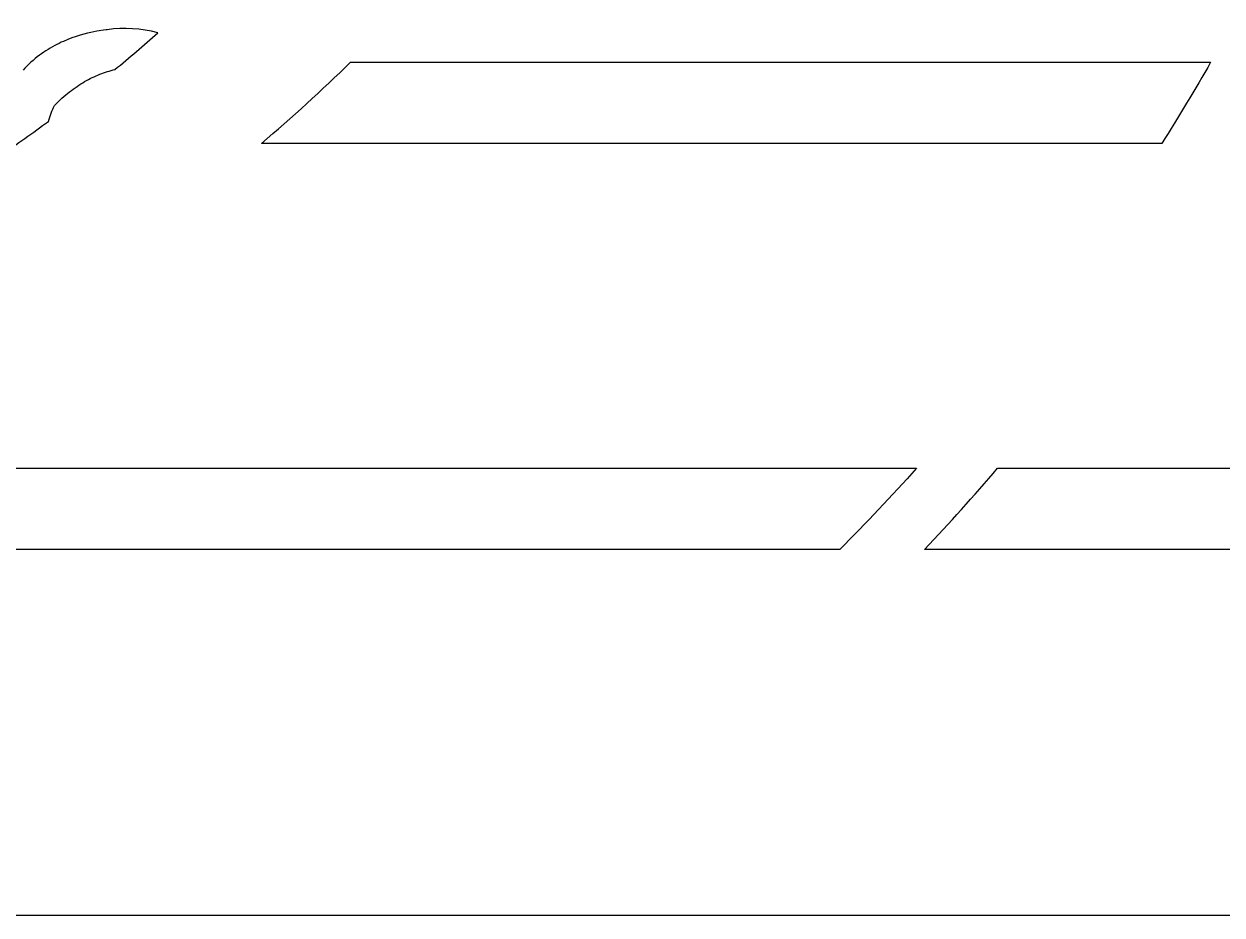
# Model space of a CAD drawing. Extents: x -3008 to 184, y 2842 to 4842.
# Drawn here: x -1360 to -770, y 2842 to 3281 of the extents above; entities that cross this region are included whole.
import ezdxf

# ---------------------------------------------------------------- set-up
doc = ezdxf.new("R2010")
doc.units = 0
doc.layers.get('0').update_dxf_attribs({"linetype": 'CONTINUOUS'})
doc.layers.add('DEFAULT', color=7, linetype='CONTINUOUS')
doc.layers.add('LAYER_1', color=7, linetype='CONTINUOUS')

msp = doc.modelspace()

# ---------------------------------------------------------------- linework, layer by layer
for points in [[(-800.13, 3221.66), (-1243.49, 3221.66, 0.017805), (-1199.61, 3261.66), (-776.11, 3261.66, -0.010005)], [(-1744.55, 3021.66, 0.063295), (-1531.46, 3061.66), (-920.95, 3061.66, -0.011795), (-958.69, 3021.66)], [(-917, 3021.66, 0.011253), (-880.99, 3061.66), (-472.44, 3061.66, -0.007521), (-496.51, 3021.66)]]:
    msp.add_lwpolyline(points, format="xyb", close=True)
at = {"layer": 'DEFAULT'}
msp.add_lwpolyline([(-1815.63, 2841.66), (184.37, 2841.66), (184.37, 4841.66), (-1815.63, 4841.66)], close=True, dxfattribs=at)
at = {"layer": 'LAYER_1'}
msp.add_lwpolyline([(-1371.79, 3215.96, 0.009515), (-1348.35, 3232.54, -0.043873), (-1345.35, 3240.38), (-1343.53, 3242.2), (-1341.7, 3243.92), (-1339.86, 3245.53), (-1338.94, 3246.3), (-1338.02, 3247.04), (-1337.09, 3247.76), (-1336.16, 3248.45), (-1335.23, 3249.12), (-1334.3, 3249.76), (-1333.37, 3250.38), (-1332.43, 3250.98), (-1331.5, 3251.55), (-1330.56, 3252.1), (-1329.63, 3252.63), (-1328.69, 3253.13), (-1327.75, 3253.62), (-1326.82, 3254.08), (-1325.88, 3254.52), (-1324.94, 3254.94), (-1324.01, 3255.34), (-1323.07, 3255.72), (-1322.14, 3256.08), (-1321.2, 3256.42), (-1320.27, 3256.74), (-1319.34, 3257.04), (-1318.41, 3257.32), (-1317.48, 3257.58), (-1316.55, 3257.83), (-1315.62, 3258.05, 0.00921), (-1294.51, 3276.13, 0.100655), (-1319.53, 3277.68), (-1319.53, 3277.68), (-1319.54, 3277.68), (-1319.56, 3277.68), (-1319.64, 3277.67), (-1319.98, 3277.64), (-1321.28, 3277.49), (-1323.31, 3277.19), (-1324.57, 3276.97), (-1325.97, 3276.69), (-1327.51, 3276.36), (-1329.17, 3275.96), (-1330.94, 3275.5), (-1332.81, 3274.96), (-1334.75, 3274.34), (-1336.77, 3273.63), (-1338.84, 3272.83), (-1340.96, 3271.94), (-1342.03, 3271.46), (-1343.11, 3270.95), (-1344.19, 3270.41), (-1345.28, 3269.85), (-1346.36, 3269.26), (-1347.45, 3268.64), (-1348.53, 3267.99), (-1349.62, 3267.31), (-1350.69, 3266.6), (-1351.76, 3265.86), (-1352.83, 3265.09), (-1353.88, 3264.29), (-1354.92, 3263.45), (-1355.95, 3262.58), (-1356.96, 3261.67), (-1357.96, 3260.73), (-1358.94, 3259.76), (-1359.91, 3258.74), (-1360.85, 3257.69)], format="xyb", dxfattribs=at)

doc.saveas('drawing.dxf')
